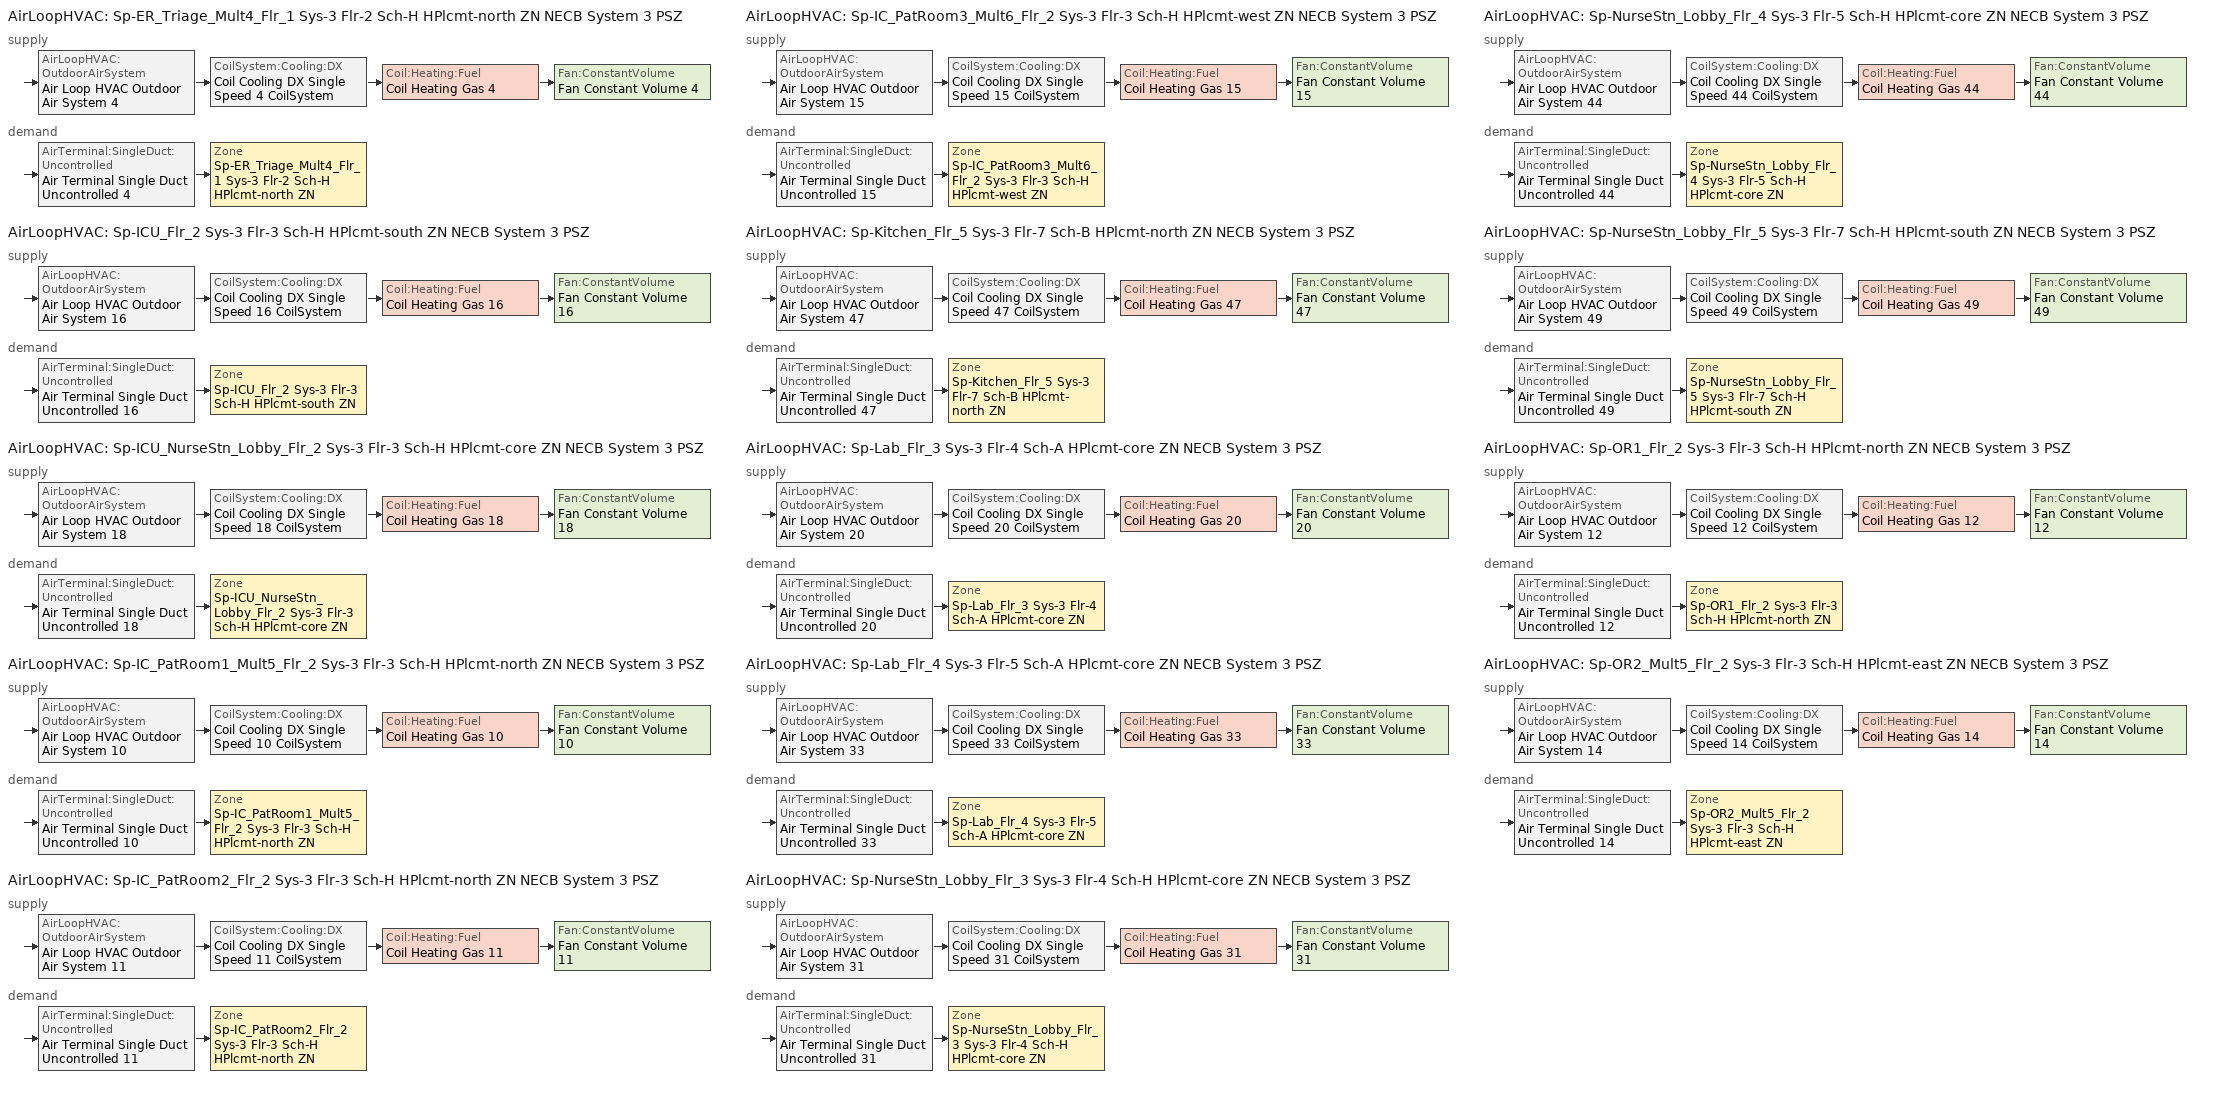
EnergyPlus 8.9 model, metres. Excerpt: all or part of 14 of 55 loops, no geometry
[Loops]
AirLoopHVAC 'Sp-ER_Triage_Mult4_Flr_1 Sys-3 Flr-2 Sch-H HPlcmt-north ZN NECB System 3 PSZ'
 supply: AirLoopHVAC:OutdoorAirSystem 'Air Loop HVAC Outdoor Air System 4' > CoilSystem:Cooling:DX 'Coil Cooling DX Single Speed 4 CoilSystem' > Coil:Heating:Fuel 'Coil Heating Gas 4' > Fan:ConstantVolume 'Fan Constant Volume 4'
 demand: AirTerminal:SingleDuct:Uncontrolled 'Air Terminal Single Duct Uncontrolled 4' > Zone 'Sp-ER_Triage_Mult4_Flr_1 Sys-3 Flr-2 Sch-H HPlcmt-north ZN'
AirLoopHVAC 'Sp-ICU_Flr_2 Sys-3 Flr-3 Sch-H HPlcmt-south ZN NECB System 3 PSZ'
 supply: AirLoopHVAC:OutdoorAirSystem 'Air Loop HVAC Outdoor Air System 16' > CoilSystem:Cooling:DX 'Coil Cooling DX Single Speed 16 CoilSystem' > Coil:Heating:Fuel 'Coil Heating Gas 16' > Fan:ConstantVolume 'Fan Constant Volume 16'
 demand: AirTerminal:SingleDuct:Uncontrolled 'Air Terminal Single Duct Uncontrolled 16' > Zone 'Sp-ICU_Flr_2 Sys-3 Flr-3 Sch-H HPlcmt-south ZN'
AirLoopHVAC 'Sp-ICU_NurseStn_Lobby_Flr_2 Sys-3 Flr-3 Sch-H HPlcmt-core ZN NECB System 3 PSZ'
 supply: AirLoopHVAC:OutdoorAirSystem 'Air Loop HVAC Outdoor Air System 18' > CoilSystem:Cooling:DX 'Coil Cooling DX Single Speed 18 CoilSystem' > Coil:Heating:Fuel 'Coil Heating Gas 18' > Fan:ConstantVolume 'Fan Constant Volume 18'
 demand: AirTerminal:SingleDuct:Uncontrolled 'Air Terminal Single Duct Uncontrolled 18' > Zone 'Sp-ICU_NurseStn_Lobby_Flr_2 Sys-3 Flr-3 Sch-H HPlcmt-core ZN'
AirLoopHVAC 'Sp-IC_PatRoom1_Mult5_Flr_2 Sys-3 Flr-3 Sch-H HPlcmt-north ZN NECB System 3 PSZ'
 supply: AirLoopHVAC:OutdoorAirSystem 'Air Loop HVAC Outdoor Air System 10' > CoilSystem:Cooling:DX 'Coil Cooling DX Single Speed 10 CoilSystem' > Coil:Heating:Fuel 'Coil Heating Gas 10' > Fan:ConstantVolume 'Fan Constant Volume 10'
 demand: AirTerminal:SingleDuct:Uncontrolled 'Air Terminal Single Duct Uncontrolled 10' > Zone 'Sp-IC_PatRoom1_Mult5_Flr_2 Sys-3 Flr-3 Sch-H HPlcmt-north ZN'
AirLoopHVAC 'Sp-IC_PatRoom2_Flr_2 Sys-3 Flr-3 Sch-H HPlcmt-north ZN NECB System 3 PSZ'
 supply: AirLoopHVAC:OutdoorAirSystem 'Air Loop HVAC Outdoor Air System 11' > CoilSystem:Cooling:DX 'Coil Cooling DX Single Speed 11 CoilSystem' > Coil:Heating:Fuel 'Coil Heating Gas 11' > Fan:ConstantVolume 'Fan Constant Volume 11'
 demand: AirTerminal:SingleDuct:Uncontrolled 'Air Terminal Single Duct Uncontrolled 11' > Zone 'Sp-IC_PatRoom2_Flr_2 Sys-3 Flr-3 Sch-H HPlcmt-north ZN'
AirLoopHVAC 'Sp-IC_PatRoom3_Mult6_Flr_2 Sys-3 Flr-3 Sch-H HPlcmt-west ZN NECB System 3 PSZ'
 supply: AirLoopHVAC:OutdoorAirSystem 'Air Loop HVAC Outdoor Air System 15' > CoilSystem:Cooling:DX 'Coil Cooling DX Single Speed 15 CoilSystem' > Coil:Heating:Fuel 'Coil Heating Gas 15' > Fan:ConstantVolume 'Fan Constant Volume 15'
 demand: AirTerminal:SingleDuct:Uncontrolled 'Air Terminal Single Duct Uncontrolled 15' > Zone 'Sp-IC_PatRoom3_Mult6_Flr_2 Sys-3 Flr-3 Sch-H HPlcmt-west ZN'
AirLoopHVAC 'Sp-Kitchen_Flr_5 Sys-3 Flr-7 Sch-B HPlcmt-north ZN NECB System 3 PSZ'
 supply: AirLoopHVAC:OutdoorAirSystem 'Air Loop HVAC Outdoor Air System 47' > CoilSystem:Cooling:DX 'Coil Cooling DX Single Speed 47 CoilSystem' > Coil:Heating:Fuel 'Coil Heating Gas 47' > Fan:ConstantVolume 'Fan Constant Volume 47'
 demand: AirTerminal:SingleDuct:Uncontrolled 'Air Terminal Single Duct Uncontrolled 47' > Zone 'Sp-Kitchen_Flr_5 Sys-3 Flr-7 Sch-B HPlcmt-north ZN'
AirLoopHVAC 'Sp-Lab_Flr_3 Sys-3 Flr-4 Sch-A HPlcmt-core ZN NECB System 3 PSZ'
 supply: AirLoopHVAC:OutdoorAirSystem 'Air Loop HVAC Outdoor Air System 20' > CoilSystem:Cooling:DX 'Coil Cooling DX Single Speed 20 CoilSystem' > Coil:Heating:Fuel 'Coil Heating Gas 20' > Fan:ConstantVolume 'Fan Constant Volume 20'
 demand: AirTerminal:SingleDuct:Uncontrolled 'Air Terminal Single Duct Uncontrolled 20' > Zone 'Sp-Lab_Flr_3 Sys-3 Flr-4 Sch-A HPlcmt-core ZN'
AirLoopHVAC 'Sp-Lab_Flr_4 Sys-3 Flr-5 Sch-A HPlcmt-core ZN NECB System 3 PSZ'
 supply: AirLoopHVAC:OutdoorAirSystem 'Air Loop HVAC Outdoor Air System 33' > CoilSystem:Cooling:DX 'Coil Cooling DX Single Speed 33 CoilSystem' > Coil:Heating:Fuel 'Coil Heating Gas 33' > Fan:ConstantVolume 'Fan Constant Volume 33'
 demand: AirTerminal:SingleDuct:Uncontrolled 'Air Terminal Single Duct Uncontrolled 33' > Zone 'Sp-Lab_Flr_4 Sys-3 Flr-5 Sch-A HPlcmt-core ZN'
AirLoopHVAC 'Sp-NurseStn_Lobby_Flr_3 Sys-3 Flr-4 Sch-H HPlcmt-core ZN NECB System 3 PSZ'
 supply: AirLoopHVAC:OutdoorAirSystem 'Air Loop HVAC Outdoor Air System 31' > CoilSystem:Cooling:DX 'Coil Cooling DX Single Speed 31 CoilSystem' > Coil:Heating:Fuel 'Coil Heating Gas 31' > Fan:ConstantVolume 'Fan Constant Volume 31'
 demand: AirTerminal:SingleDuct:Uncontrolled 'Air Terminal Single Duct Uncontrolled 31' > Zone 'Sp-NurseStn_Lobby_Flr_3 Sys-3 Flr-4 Sch-H HPlcmt-core ZN'
AirLoopHVAC 'Sp-NurseStn_Lobby_Flr_4 Sys-3 Flr-5 Sch-H HPlcmt-core ZN NECB System 3 PSZ'
 supply: AirLoopHVAC:OutdoorAirSystem 'Air Loop HVAC Outdoor Air System 44' > CoilSystem:Cooling:DX 'Coil Cooling DX Single Speed 44 CoilSystem' > Coil:Heating:Fuel 'Coil Heating Gas 44' > Fan:ConstantVolume 'Fan Constant Volume 44'
 demand: AirTerminal:SingleDuct:Uncontrolled 'Air Terminal Single Duct Uncontrolled 44' > Zone 'Sp-NurseStn_Lobby_Flr_4 Sys-3 Flr-5 Sch-H HPlcmt-core ZN'
AirLoopHVAC 'Sp-NurseStn_Lobby_Flr_5 Sys-3 Flr-7 Sch-H HPlcmt-south ZN NECB System 3 PSZ'
 supply: AirLoopHVAC:OutdoorAirSystem 'Air Loop HVAC Outdoor Air System 49' > CoilSystem:Cooling:DX 'Coil Cooling DX Single Speed 49 CoilSystem' > Coil:Heating:Fuel 'Coil Heating Gas 49' > Fan:ConstantVolume 'Fan Constant Volume 49'
 demand: AirTerminal:SingleDuct:Uncontrolled 'Air Terminal Single Duct Uncontrolled 49' > Zone 'Sp-NurseStn_Lobby_Flr_5 Sys-3 Flr-7 Sch-H HPlcmt-south ZN'
AirLoopHVAC 'Sp-OR1_Flr_2 Sys-3 Flr-3 Sch-H HPlcmt-north ZN NECB System 3 PSZ'
 supply: AirLoopHVAC:OutdoorAirSystem 'Air Loop HVAC Outdoor Air System 12' > CoilSystem:Cooling:DX 'Coil Cooling DX Single Speed 12 CoilSystem' > Coil:Heating:Fuel 'Coil Heating Gas 12' > Fan:ConstantVolume 'Fan Constant Volume 12'
 demand: AirTerminal:SingleDuct:Uncontrolled 'Air Terminal Single Duct Uncontrolled 12' > Zone 'Sp-OR1_Flr_2 Sys-3 Flr-3 Sch-H HPlcmt-north ZN'
AirLoopHVAC 'Sp-OR2_Mult5_Flr_2 Sys-3 Flr-3 Sch-H HPlcmt-east ZN NECB System 3 PSZ'
 supply: AirLoopHVAC:OutdoorAirSystem 'Air Loop HVAC Outdoor Air System 14' > CoilSystem:Cooling:DX 'Coil Cooling DX Single Speed 14 CoilSystem' > Coil:Heating:Fuel 'Coil Heating Gas 14' > Fan:ConstantVolume 'Fan Constant Volume 14'
 demand: AirTerminal:SingleDuct:Uncontrolled 'Air Terminal Single Duct Uncontrolled 14' > Zone 'Sp-OR2_Mult5_Flr_2 Sys-3 Flr-3 Sch-H HPlcmt-east ZN'
[ZoneControl:Thermostat] Control Object Type 1=ThermostatSetpoint:DualSetpoint
Name | Zone or ZoneList | Control Type Schedule | Control Name 1
Sp-ER_Triage_Mult4_Flr_1 Sys-3 Flr-2 Sch-H HPlcmt-north ZN Thermostat | Sp-ER_Triage_Mult4_Flr_1 Sys-3 Flr-2 Sch-H HPlcmt-north ZN | Sp-ER_Triage_Mult4_Flr_1 Sys-3 Flr-2 Sch-H HPlcmt-north ZN Thermostat Schedule | Space Function Health care facility operating room Thermostat 11
Sp-ICU_Flr_2 Sys-3 Flr-3 Sch-H HPlcmt-south ZN Thermostat | Sp-ICU_Flr_2 Sys-3 Flr-3 Sch-H HPlcmt-south ZN | Sp-ICU_Flr_2 Sys-3 Flr-3 Sch-H HPlcmt-south ZN Thermostat Schedule | Space Function Health care facility recovery room Thermostat 2
Sp-ICU_NurseStn_Lobby_Flr_2 Sys-3 Flr-3 Sch-H HPlcmt-core ZN Thermostat | Sp-ICU_NurseStn_Lobby_Flr_2 Sys-3 Flr-3 Sch-H HPlcmt-core ZN | Sp-ICU_NurseStn_Lobby_Flr_2 Sys-3 Flr-3 Sch-H HPlcmt-core ZN Thermostat Schedule | Space Function Health care facility nurses station Thermostat 9
Sp-IC_PatRoom1_Mult5_Flr_2 Sys-3 Flr-3 Sch-H HPlcmt-north ZN Thermostat | Sp-IC_PatRoom1_Mult5_Flr_2 Sys-3 Flr-3 Sch-H HPlcmt-north ZN | Sp-IC_PatRoom1_Mult5_Flr_2 Sys-3 Flr-3 Sch-H HPlcmt-north ZN Thermostat Schedule | Space Function Health care facility patient room Thermostat 20
Sp-IC_PatRoom2_Flr_2 Sys-3 Flr-3 Sch-H HPlcmt-north ZN Thermostat | Sp-IC_PatRoom2_Flr_2 Sys-3 Flr-3 Sch-H HPlcmt-north ZN | Sp-IC_PatRoom2_Flr_2 Sys-3 Flr-3 Sch-H HPlcmt-north ZN Thermostat Schedule | Space Function Health care facility patient room Thermostat 21
Sp-IC_PatRoom3_Mult6_Flr_2 Sys-3 Flr-3 Sch-H HPlcmt-west ZN Thermostat | Sp-IC_PatRoom3_Mult6_Flr_2 Sys-3 Flr-3 Sch-H HPlcmt-west ZN | Sp-IC_PatRoom3_Mult6_Flr_2 Sys-3 Flr-3 Sch-H HPlcmt-west ZN Thermostat Schedule | Space Function Health care facility patient room Thermostat 22
Sp-Kitchen_Flr_5 Sys-3 Flr-7 Sch-B HPlcmt-north ZN Thermostat | Sp-Kitchen_Flr_5 Sys-3 Flr-7 Sch-B HPlcmt-north ZN | Sp-Kitchen_Flr_5 Sys-3 Flr-7 Sch-B HPlcmt-north ZN Thermostat Schedule | Space Function Food preparation area Thermostat 2
Sp-Lab_Flr_3 Sys-3 Flr-4 Sch-A HPlcmt-core ZN Thermostat | Sp-Lab_Flr_3 Sys-3 Flr-4 Sch-A HPlcmt-core ZN | Sp-Lab_Flr_3 Sys-3 Flr-4 Sch-A HPlcmt-core ZN Thermostat Schedule | Space Function Laboratory - other Thermostat 5
Sp-Lab_Flr_4 Sys-3 Flr-5 Sch-A HPlcmt-core ZN Thermostat | Sp-Lab_Flr_4 Sys-3 Flr-5 Sch-A HPlcmt-core ZN | Sp-Lab_Flr_4 Sys-3 Flr-5 Sch-A HPlcmt-core ZN Thermostat Schedule | Space Function Laboratory - other Thermostat 6
Sp-NurseStn_Lobby_Flr_3 Sys-3 Flr-4 Sch-H HPlcmt-core ZN Thermostat | Sp-NurseStn_Lobby_Flr_3 Sys-3 Flr-4 Sch-H HPlcmt-core ZN | Sp-NurseStn_Lobby_Flr_3 Sys-3 Flr-4 Sch-H HPlcmt-core ZN Thermostat Schedule | Space Function Health care facility nurses station Thermostat 10
Sp-NurseStn_Lobby_Flr_4 Sys-3 Flr-5 Sch-H HPlcmt-core ZN Thermostat | Sp-NurseStn_Lobby_Flr_4 Sys-3 Flr-5 Sch-H HPlcmt-core ZN | Sp-NurseStn_Lobby_Flr_4 Sys-3 Flr-5 Sch-H HPlcmt-core ZN Thermostat Schedule | Space Function Health care facility nurses station Thermostat 11
Sp-NurseStn_Lobby_Flr_5 Sys-3 Flr-7 Sch-H HPlcmt-south ZN Thermostat | Sp-NurseStn_Lobby_Flr_5 Sys-3 Flr-7 Sch-H HPlcmt-south ZN | Sp-NurseStn_Lobby_Flr_5 Sys-3 Flr-7 Sch-H HPlcmt-south ZN Thermostat Schedule | Space Function Health care facility nurses station Thermostat 12
Sp-OR1_Flr_2 Sys-3 Flr-3 Sch-H HPlcmt-north ZN Thermostat | Sp-OR1_Flr_2 Sys-3 Flr-3 Sch-H HPlcmt-north ZN | Sp-OR1_Flr_2 Sys-3 Flr-3 Sch-H HPlcmt-north ZN Thermostat Schedule | Space Function Health care facility operating room Thermostat 15
Sp-OR2_Mult5_Flr_2 Sys-3 Flr-3 Sch-H HPlcmt-east ZN Thermostat | Sp-OR2_Mult5_Flr_2 Sys-3 Flr-3 Sch-H HPlcmt-east ZN | Sp-OR2_Mult5_Flr_2 Sys-3 Flr-3 Sch-H HPlcmt-east ZN Thermostat Schedule | Space Function Health care facility operating room Thermostat 17
[ThermostatSetpoint:DualSetpoint]
Name | Heating Setpoint Temperature Schedule | Cooling Setpoint Temperature Schedule
Space Function Health care facility operating room Thermostat 11; Space Function Health care facility recovery room Thermostat 2; Space Function Health care facility nurses station Thermostat 9; Space Function Health care facility patient room Thermostat 20; Space Function Health care facility patient room Thermostat 21; Space Function Health care facility patient room Thermostat 22; Space Function Health care facility nurses station Thermostat 10; Space Function Health care facility nurses station Thermostat 11; Space Function Health care facility nurses station Thermostat 12; Space Function Health care facility operating room Thermostat 15; Space Function Health care facility operating room Thermostat 17 | NECB-H-Thermostat Setpoint-Heating | NECB-H-Thermostat Setpoint-Cooling
Space Function Food preparation area Thermostat 2 | NECB-B-Thermostat Setpoint-Heating | NECB-B-Thermostat Setpoint-Cooling
Space Function Laboratory - other Thermostat 5; Space Function Laboratory - other Thermostat 6 | NECB-A-Thermostat Setpoint-Heating | NECB-A-Thermostat Setpoint-Cooling
[AirTerminal:SingleDuct:Uncontrolled] Availability Schedule=Always On Discrete; Maximum Air Flow Rate {m3/s}=AutoSize
Air Terminal Single Duct Uncontrolled 4; Air Terminal Single Duct Uncontrolled 16; Air Terminal Single Duct Uncontrolled 18; Air Terminal Single Duct Uncontrolled 10; Air Terminal Single Duct Uncontrolled 11; Air Terminal Single Duct Uncontrolled 15; Air Terminal Single Duct Uncontrolled 47; Air Terminal Single Duct Uncontrolled 20; Air Terminal Single Duct Uncontrolled 33; Air Terminal Single Duct Uncontrolled 31; Air Terminal Single Duct Uncontrolled 44; Air Terminal Single Duct Uncontrolled 49; Air Terminal Single Duct Uncontrolled 12; Air Terminal Single Duct Uncontrolled 14
[Zone equipment]
Sp-ER_Triage_Mult4_Flr_1 Sys-3 Flr-2 Sch-H HPlcmt-north ZN: Air Terminal Single Duct Uncontrolled 4, Zone HVAC Baseboard Convective Water 4
Sp-ICU_Flr_2 Sys-3 Flr-3 Sch-H HPlcmt-south ZN: Air Terminal Single Duct Uncontrolled 16, Zone HVAC Baseboard Convective Water 16
Sp-ICU_NurseStn_Lobby_Flr_2 Sys-3 Flr-3 Sch-H HPlcmt-core ZN: Air Terminal Single Duct Uncontrolled 18, Zone HVAC Baseboard Convective Water 18
Sp-IC_PatRoom1_Mult5_Flr_2 Sys-3 Flr-3 Sch-H HPlcmt-north ZN: Air Terminal Single Duct Uncontrolled 10, Zone HVAC Baseboard Convective Water 10
Sp-IC_PatRoom2_Flr_2 Sys-3 Flr-3 Sch-H HPlcmt-north ZN: Air Terminal Single Duct Uncontrolled 11, Zone HVAC Baseboard Convective Water 11
Sp-IC_PatRoom3_Mult6_Flr_2 Sys-3 Flr-3 Sch-H HPlcmt-west ZN: Air Terminal Single Duct Uncontrolled 15, Zone HVAC Baseboard Convective Water 15
Sp-Kitchen_Flr_5 Sys-3 Flr-7 Sch-B HPlcmt-north ZN: Air Terminal Single Duct Uncontrolled 47, Zone HVAC Baseboard Convective Water 47
Sp-Lab_Flr_3 Sys-3 Flr-4 Sch-A HPlcmt-core ZN: Air Terminal Single Duct Uncontrolled 20, Zone HVAC Baseboard Convective Water 20
Sp-Lab_Flr_4 Sys-3 Flr-5 Sch-A HPlcmt-core ZN: Air Terminal Single Duct Uncontrolled 33, Zone HVAC Baseboard Convective Water 33
Sp-NurseStn_Lobby_Flr_3 Sys-3 Flr-4 Sch-H HPlcmt-core ZN: Air Terminal Single Duct Uncontrolled 31, Zone HVAC Baseboard Convective Water 31
Sp-NurseStn_Lobby_Flr_4 Sys-3 Flr-5 Sch-H HPlcmt-core ZN: Air Terminal Single Duct Uncontrolled 44, Zone HVAC Baseboard Convective Water 44
Sp-NurseStn_Lobby_Flr_5 Sys-3 Flr-7 Sch-H HPlcmt-south ZN: Air Terminal Single Duct Uncontrolled 49, Zone HVAC Baseboard Convective Water 49
Sp-OR1_Flr_2 Sys-3 Flr-3 Sch-H HPlcmt-north ZN: Air Terminal Single Duct Uncontrolled 12, Zone HVAC Baseboard Convective Water 12
Sp-OR2_Mult5_Flr_2 Sys-3 Flr-3 Sch-H HPlcmt-east ZN: Air Terminal Single Duct Uncontrolled 14, Zone HVAC Baseboard Convective Water 14
[Sizing:Zone] Zone Cooling Design Supply Air Temperature Input Method=SupplyAirTemperature; Zone Cooling Design Supply Air Temperature {C}=13; Zone Cooling Design Supply Air Temperature Difference {deltaC}=11.11; Zone Heating Design Supply Air Temperature Input Method=SupplyAirTemperature; Zone Heating Design Supply Air Temperature {C}=43; Zone Heating Design Supply Air Temperature Difference {deltaC}=11.11; Zone Cooling Design Supply Air Humidity Ratio {kgWater/kgDryAir}=0.0085; Zone Heating Design Supply Air Humidity Ratio {kgWater/kgDryAir}=0.008; Zone Heating Sizing Factor=1.3; Zone Cooling Sizing Factor=1.1; Cooling Design Air Flow Method=DesignDay; Cooling Design Air Flow Rate {m3/s}=0; Cooling Minimum Air Flow per Zone Floor Area {m3/s-m2}=0.000762; Cooling Minimum Air Flow {m3/s}=0; Cooling Minimum Air Flow Fraction=0; Heating Design Air Flow Method=DesignDay; Heating Design Air Flow Rate {m3/s}=0; Heating Maximum Air Flow per Zone Floor Area {m3/s-m2}=0.002032; Heating Maximum Air Flow {m3/s}=0.141576; Heating Maximum Air Flow Fraction=0.3; Account for Dedicated Outdoor Air System=No
Name | Design Specification Outdoor Air Object | Design Specification Zone Air Distribution Object
Sp-ER_Triage_Mult4_Flr_1 Sys-3 Flr-2 Sch-H HPlcmt-north ZN | Space Function Health care facility operating room Ventilation | Sp-ER_Triage_Mult4_Flr_1 Sys-3 Flr-2 Sch-H HPlcmt-north ZN Design Spec Zone Air Dist
Sp-ICU_Flr_2 Sys-3 Flr-3 Sch-H HPlcmt-south ZN | Space Function Health care facility recovery room Ventilation | Sp-ICU_Flr_2 Sys-3 Flr-3 Sch-H HPlcmt-south ZN Design Spec Zone Air Dist
Sp-ICU_NurseStn_Lobby_Flr_2 Sys-3 Flr-3 Sch-H HPlcmt-core ZN | Space Function Health care facility nurses station Ventilation | Sp-ICU_NurseStn_Lobby_Flr_2 Sys-3 Flr-3 Sch-H HPlcmt-core ZN Design Spec Zone Air Dist
Sp-IC_PatRoom1_Mult5_Flr_2 Sys-3 Flr-3 Sch-H HPlcmt-north ZN | Space Function Health care facility patient room Ventilation | Sp-IC_PatRoom1_Mult5_Flr_2 Sys-3 Flr-3 Sch-H HPlcmt-north ZN Design Spec Zone Air Dist
Sp-IC_PatRoom2_Flr_2 Sys-3 Flr-3 Sch-H HPlcmt-north ZN | Space Function Health care facility patient room Ventilation | Sp-IC_PatRoom2_Flr_2 Sys-3 Flr-3 Sch-H HPlcmt-north ZN Design Spec Zone Air Dist
Sp-IC_PatRoom3_Mult6_Flr_2 Sys-3 Flr-3 Sch-H HPlcmt-west ZN | Space Function Health care facility patient room Ventilation | Sp-IC_PatRoom3_Mult6_Flr_2 Sys-3 Flr-3 Sch-H HPlcmt-west ZN Design Spec Zone Air Dist
Sp-Kitchen_Flr_5 Sys-3 Flr-7 Sch-B HPlcmt-north ZN | Space Function Food preparation area Ventilation | Sp-Kitchen_Flr_5 Sys-3 Flr-7 Sch-B HPlcmt-north ZN Design Spec Zone Air Dist
Sp-Lab_Flr_3 Sys-3 Flr-4 Sch-A HPlcmt-core ZN | Space Function Laboratory - other Ventilation | Sp-Lab_Flr_3 Sys-3 Flr-4 Sch-A HPlcmt-core ZN Design Spec Zone Air Dist
Sp-Lab_Flr_4 Sys-3 Flr-5 Sch-A HPlcmt-core ZN | Space Function Laboratory - other Ventilation | Sp-Lab_Flr_4 Sys-3 Flr-5 Sch-A HPlcmt-core ZN Design Spec Zone Air Dist
Sp-NurseStn_Lobby_Flr_3 Sys-3 Flr-4 Sch-H HPlcmt-core ZN | Space Function Health care facility nurses station Ventilation | Sp-NurseStn_Lobby_Flr_3 Sys-3 Flr-4 Sch-H HPlcmt-core ZN Design Spec Zone Air Dist
Sp-NurseStn_Lobby_Flr_4 Sys-3 Flr-5 Sch-H HPlcmt-core ZN | Space Function Health care facility nurses station Ventilation | Sp-NurseStn_Lobby_Flr_4 Sys-3 Flr-5 Sch-H HPlcmt-core ZN Design Spec Zone Air Dist
Sp-NurseStn_Lobby_Flr_5 Sys-3 Flr-7 Sch-H HPlcmt-south ZN | Space Function Health care facility nurses station Ventilation | Sp-NurseStn_Lobby_Flr_5 Sys-3 Flr-7 Sch-H HPlcmt-south ZN Design Spec Zone Air Dist
Sp-OR1_Flr_2 Sys-3 Flr-3 Sch-H HPlcmt-north ZN | Space Function Health care facility operating room Ventilation | Sp-OR1_Flr_2 Sys-3 Flr-3 Sch-H HPlcmt-north ZN Design Spec Zone Air Dist
Sp-OR2_Mult5_Flr_2 Sys-3 Flr-3 Sch-H HPlcmt-east ZN | Space Function Health care facility operating room Ventilation | Sp-OR2_Mult5_Flr_2 Sys-3 Flr-3 Sch-H HPlcmt-east ZN Design Spec Zone Air Dist
[DesignSpecification:ZoneAirDistribution] Zone Air Distribution Effectiveness in Cooling Mode=1; Zone Air Distribution Effectiveness in Heating Mode=1
Sp-ER_Triage_Mult4_Flr_1 Sys-3 Flr-2 Sch-H HPlcmt-north ZN Design Spec Zone Air Dist; Sp-ICU_Flr_2 Sys-3 Flr-3 Sch-H HPlcmt-south ZN Design Spec Zone Air Dist; Sp-ICU_NurseStn_Lobby_Flr_2 Sys-3 Flr-3 Sch-H HPlcmt-core ZN Design Spec Zone Air Dist; Sp-IC_PatRoom1_Mult5_Flr_2 Sys-3 Flr-3 Sch-H HPlcmt-north ZN Design Spec Zone Air Dist; Sp-IC_PatRoom2_Flr_2 Sys-3 Flr-3 Sch-H HPlcmt-north ZN Design Spec Zone Air Dist; Sp-IC_PatRoom3_Mult6_Flr_2 Sys-3 Flr-3 Sch-H HPlcmt-west ZN Design Spec Zone Air Dist; Sp-Kitchen_Flr_5 Sys-3 Flr-7 Sch-B HPlcmt-north ZN Design Spec Zone Air Dist; Sp-Lab_Flr_3 Sys-3 Flr-4 Sch-A HPlcmt-core ZN Design Spec Zone Air Dist; Sp-Lab_Flr_4 Sys-3 Flr-5 Sch-A HPlcmt-core ZN Design Spec Zone Air Dist; Sp-NurseStn_Lobby_Flr_3 Sys-3 Flr-4 Sch-H HPlcmt-core ZN Design Spec Zone Air Dist; Sp-NurseStn_Lobby_Flr_4 Sys-3 Flr-5 Sch-H HPlcmt-core ZN Design Spec Zone Air Dist; Sp-NurseStn_Lobby_Flr_5 Sys-3 Flr-7 Sch-H HPlcmt-south ZN Design Spec Zone Air Dist; Sp-OR1_Flr_2 Sys-3 Flr-3 Sch-H HPlcmt-north ZN Design Spec Zone Air Dist; Sp-OR2_Mult5_Flr_2 Sys-3 Flr-3 Sch-H HPlcmt-east ZN Design Spec Zone Air Dist
[Controller:MechanicalVentilation] Availability Schedule=Always On Discrete; Demand Controlled Ventilation=No; System Outdoor Air Method=ZoneSum
Name | Zone Name 1 | Design Specification Outdoor Air Object Name 1 | Design Specification Zone Air Distribution Object Name 1
Controller Mechanical Ventilation 4 | Sp-ER_Triage_Mult4_Flr_1 Sys-3 Flr-2 Sch-H HPlcmt-north ZN | Space Function Health care facility operating room Ventilation | Sp-ER_Triage_Mult4_Flr_1 Sys-3 Flr-2 Sch-H HPlcmt-north ZN Design Spec Zone Air Dist
Controller Mechanical Ventilation 16 | Sp-ICU_Flr_2 Sys-3 Flr-3 Sch-H HPlcmt-south ZN | Space Function Health care facility recovery room Ventilation | Sp-ICU_Flr_2 Sys-3 Flr-3 Sch-H HPlcmt-south ZN Design Spec Zone Air Dist
Controller Mechanical Ventilation 18 | Sp-ICU_NurseStn_Lobby_Flr_2 Sys-3 Flr-3 Sch-H HPlcmt-core ZN | Space Function Health care facility nurses station Ventilation | Sp-ICU_NurseStn_Lobby_Flr_2 Sys-3 Flr-3 Sch-H HPlcmt-core ZN Design Spec Zone Air Dist
Controller Mechanical Ventilation 10 | Sp-IC_PatRoom1_Mult5_Flr_2 Sys-3 Flr-3 Sch-H HPlcmt-north ZN | Space Function Health care facility patient room Ventilation | Sp-IC_PatRoom1_Mult5_Flr_2 Sys-3 Flr-3 Sch-H HPlcmt-north ZN Design Spec Zone Air Dist
Controller Mechanical Ventilation 11 | Sp-IC_PatRoom2_Flr_2 Sys-3 Flr-3 Sch-H HPlcmt-north ZN | Space Function Health care facility patient room Ventilation | Sp-IC_PatRoom2_Flr_2 Sys-3 Flr-3 Sch-H HPlcmt-north ZN Design Spec Zone Air Dist
Controller Mechanical Ventilation 15 | Sp-IC_PatRoom3_Mult6_Flr_2 Sys-3 Flr-3 Sch-H HPlcmt-west ZN | Space Function Health care facility patient room Ventilation | Sp-IC_PatRoom3_Mult6_Flr_2 Sys-3 Flr-3 Sch-H HPlcmt-west ZN Design Spec Zone Air Dist
Controller Mechanical Ventilation 47 | Sp-Kitchen_Flr_5 Sys-3 Flr-7 Sch-B HPlcmt-north ZN | Space Function Food preparation area Ventilation | Sp-Kitchen_Flr_5 Sys-3 Flr-7 Sch-B HPlcmt-north ZN Design Spec Zone Air Dist
Controller Mechanical Ventilation 20 | Sp-Lab_Flr_3 Sys-3 Flr-4 Sch-A HPlcmt-core ZN | Space Function Laboratory - other Ventilation | Sp-Lab_Flr_3 Sys-3 Flr-4 Sch-A HPlcmt-core ZN Design Spec Zone Air Dist
Controller Mechanical Ventilation 33 | Sp-Lab_Flr_4 Sys-3 Flr-5 Sch-A HPlcmt-core ZN | Space Function Laboratory - other Ventilation | Sp-Lab_Flr_4 Sys-3 Flr-5 Sch-A HPlcmt-core ZN Design Spec Zone Air Dist
Controller Mechanical Ventilation 31 | Sp-NurseStn_Lobby_Flr_3 Sys-3 Flr-4 Sch-H HPlcmt-core ZN | Space Function Health care facility nurses station Ventilation | Sp-NurseStn_Lobby_Flr_3 Sys-3 Flr-4 Sch-H HPlcmt-core ZN Design Spec Zone Air Dist
Controller Mechanical Ventilation 44 | Sp-NurseStn_Lobby_Flr_4 Sys-3 Flr-5 Sch-H HPlcmt-core ZN | Space Function Health care facility nurses station Ventilation | Sp-NurseStn_Lobby_Flr_4 Sys-3 Flr-5 Sch-H HPlcmt-core ZN Design Spec Zone Air Dist
Controller Mechanical Ventilation 49 | Sp-NurseStn_Lobby_Flr_5 Sys-3 Flr-7 Sch-H HPlcmt-south ZN | Space Function Health care facility nurses station Ventilation | Sp-NurseStn_Lobby_Flr_5 Sys-3 Flr-7 Sch-H HPlcmt-south ZN Design Spec Zone Air Dist
Controller Mechanical Ventilation 12 | Sp-OR1_Flr_2 Sys-3 Flr-3 Sch-H HPlcmt-north ZN | Space Function Health care facility operating room Ventilation | Sp-OR1_Flr_2 Sys-3 Flr-3 Sch-H HPlcmt-north ZN Design Spec Zone Air Dist
Controller Mechanical Ventilation 14 | Sp-OR2_Mult5_Flr_2 Sys-3 Flr-3 Sch-H HPlcmt-east ZN | Space Function Health care facility operating room Ventilation | Sp-OR2_Mult5_Flr_2 Sys-3 Flr-3 Sch-H HPlcmt-east ZN Design Spec Zone Air Dist
[DesignSpecification:OutdoorAir] Outdoor Air Method=Sum; Outdoor Air Flow per Person {m3/s-person}=0; Outdoor Air Flow per Zone {m3/s}=0; Outdoor Air Flow Air Changes per Hour {1/hr}=0
Name | Outdoor Air Flow per Zone Floor Area {m3/s-m2}
Space Function Laboratory - other Ventilation | 0.0021844
Space Function Health care facility operating room Ventilation; Space Function Health care facility recovery room Ventilation | 0.004572
Space Function Health care facility nurses station Ventilation; Space Function Health care facility patient room Ventilation | 0.001524
Space Function Food preparation area Ventilation | 0.0013716
[AirLoopHVAC] Design Supply Air Flow Rate {m3/s}=AutoSize
Sp-ER_Triage_Mult4_Flr_1 Sys-3 Flr-2 Sch-H HPlcmt-north ZN NECB System 3 PSZ; Sp-ICU_Flr_2 Sys-3 Flr-3 Sch-H HPlcmt-south ZN NECB System 3 PSZ; Sp-ICU_NurseStn_Lobby_Flr_2 Sys-3 Flr-3 Sch-H HPlcmt-core ZN NECB System 3 PSZ; Sp-IC_PatRoom1_Mult5_Flr_2 Sys-3 Flr-3 Sch-H HPlcmt-north ZN NECB System 3 PSZ; Sp-IC_PatRoom2_Flr_2 Sys-3 Flr-3 Sch-H HPlcmt-north ZN NECB System 3 PSZ; Sp-IC_PatRoom3_Mult6_Flr_2 Sys-3 Flr-3 Sch-H HPlcmt-west ZN NECB System 3 PSZ; Sp-Kitchen_Flr_5 Sys-3 Flr-7 Sch-B HPlcmt-north ZN NECB System 3 PSZ; Sp-Lab_Flr_3 Sys-3 Flr-4 Sch-A HPlcmt-core ZN NECB System 3 PSZ; Sp-Lab_Flr_4 Sys-3 Flr-5 Sch-A HPlcmt-core ZN NECB System 3 PSZ; Sp-NurseStn_Lobby_Flr_3 Sys-3 Flr-4 Sch-H HPlcmt-core ZN NECB System 3 PSZ; Sp-NurseStn_Lobby_Flr_4 Sys-3 Flr-5 Sch-H HPlcmt-core ZN NECB System 3 PSZ; Sp-NurseStn_Lobby_Flr_5 Sys-3 Flr-7 Sch-H HPlcmt-south ZN NECB System 3 PSZ; Sp-OR1_Flr_2 Sys-3 Flr-3 Sch-H HPlcmt-north ZN NECB System 3 PSZ; Sp-OR2_Mult5_Flr_2 Sys-3 Flr-3 Sch-H HPlcmt-east ZN NECB System 3 PSZ
[Sizing:System] Type of Load to Size On=Sensible; Design Outdoor Air Flow Rate {m3/s}=Autosize; Central Heating Maximum System Air Flow Ratio=1; Preheat Design Temperature {C}=7; Preheat Design Humidity Ratio {kgWater/kgDryAir}=0.008; Precool Design Temperature {C}=13; Precool Design Humidity Ratio {kgWater/kgDryAir}=0.008; Central Cooling Design Supply Air Temperature {C}=13; Central Heating Design Supply Air Temperature {C}=43; Type of Zone Sum to Use=NonCoincident; 100% Outdoor Air in Cooling=No; 100% Outdoor Air in Heating=No; Central Cooling Design Supply Air Humidity Ratio {kgWater/kgDryAir}=0.0085; Central Heating Design Supply Air Humidity Ratio {kgWater/kgDryAir}=0.008; Cooling Supply Air Flow Rate Method=DesignDay; Cooling Supply Air Flow Rate {m3/s}=0; Cooling Supply Air Flow Rate Per Floor Area {m3/s-m2}=0.00996765; Cooling Fraction of Autosized Cooling Supply Air Flow Rate=1; Cooling Supply Air Flow Rate Per Unit Cooling Capacity {m3/s-W}=3.94755e-05; Heating Supply Air Flow Rate Method=DesignDay; Heating Supply Air Flow Rate {m3/s}=0; Heating Supply Air Flow Rate Per Floor Area {m3/s-m2}=0.00996765; Heating Fraction of Autosized Heating Supply Air Flow Rate=1; Heating Fraction of Autosized Cooling Supply Air Flow Rate=1; Heating Supply Air Flow Rate Per Unit Heating Capacity {m3/s-W}=3.15882e-05; System Outdoor Air Method=ZoneSum; Zone Maximum Outdoor Air Fraction=1; Cooling Design Capacity Method=CoolingDesignCapacity; Cooling Design Capacity {W}=Autosize; Cooling Design Capacity Per Floor Area {W/m2}=234.7; Fraction of Autosized Cooling Design Capacity=1; Heating Design Capacity Method=HeatingDesignCapacity; Heating Design Capacity {W}=Autosize; Heating Design Capacity Per Floor Area {W/m2}=157; Fraction of Autosized Heating Design Capacity=1; Central Cooling Capacity Control Method=OnOff
Sp-ER_Triage_Mult4_Flr_1 Sys-3 Flr-2 Sch-H HPlcmt-north ZN NECB System 3 PSZ; Sp-ICU_Flr_2 Sys-3 Flr-3 Sch-H HPlcmt-south ZN NECB System 3 PSZ; Sp-ICU_NurseStn_Lobby_Flr_2 Sys-3 Flr-3 Sch-H HPlcmt-core ZN NECB System 3 PSZ; Sp-IC_PatRoom1_Mult5_Flr_2 Sys-3 Flr-3 Sch-H HPlcmt-north ZN NECB System 3 PSZ; Sp-IC_PatRoom2_Flr_2 Sys-3 Flr-3 Sch-H HPlcmt-north ZN NECB System 3 PSZ; Sp-IC_PatRoom3_Mult6_Flr_2 Sys-3 Flr-3 Sch-H HPlcmt-west ZN NECB System 3 PSZ; Sp-Kitchen_Flr_5 Sys-3 Flr-7 Sch-B HPlcmt-north ZN NECB System 3 PSZ; Sp-Lab_Flr_3 Sys-3 Flr-4 Sch-A HPlcmt-core ZN NECB System 3 PSZ; Sp-Lab_Flr_4 Sys-3 Flr-5 Sch-A HPlcmt-core ZN NECB System 3 PSZ; Sp-NurseStn_Lobby_Flr_3 Sys-3 Flr-4 Sch-H HPlcmt-core ZN NECB System 3 PSZ; Sp-NurseStn_Lobby_Flr_4 Sys-3 Flr-5 Sch-H HPlcmt-core ZN NECB System 3 PSZ; Sp-NurseStn_Lobby_Flr_5 Sys-3 Flr-7 Sch-H HPlcmt-south ZN NECB System 3 PSZ; Sp-OR1_Flr_2 Sys-3 Flr-3 Sch-H HPlcmt-north ZN NECB System 3 PSZ; Sp-OR2_Mult5_Flr_2 Sys-3 Flr-3 Sch-H HPlcmt-east ZN NECB System 3 PSZ
[Controller:OutdoorAir] Minimum Outdoor Air Flow Rate {m3/s}=Autosize; Maximum Outdoor Air Flow Rate {m3/s}=Autosize; Economizer Control Type=NoEconomizer; Economizer Control Action Type=ModulateFlow; Economizer Maximum Limit Dry-Bulb Temperature {C}=28; Economizer Maximum Limit Enthalpy {J/kg}=64000; Economizer Minimum Limit Dry-Bulb Temperature {C}=-100; Lockout Type=NoLockout; Minimum Limit Type=FixedMinimum; High Humidity Control=No; Control High Indoor Humidity Based on Outdoor Humidity Ratio=Yes; Heat Recovery Bypass Control Type=BypassWhenWithinEconomizerLimits
Name | Mechanical Ventilation Controller
Controller Outdoor Air 4 | Controller Mechanical Ventilation 4
Controller Outdoor Air 16 | Controller Mechanical Ventilation 16
Controller Outdoor Air 18 | Controller Mechanical Ventilation 18
Controller Outdoor Air 10 | Controller Mechanical Ventilation 10
Controller Outdoor Air 11 | Controller Mechanical Ventilation 11
Controller Outdoor Air 15 | Controller Mechanical Ventilation 15
Controller Outdoor Air 47 | Controller Mechanical Ventilation 47
Controller Outdoor Air 20 | Controller Mechanical Ventilation 20
Controller Outdoor Air 33 | Controller Mechanical Ventilation 33
Controller Outdoor Air 31 | Controller Mechanical Ventilation 31
Controller Outdoor Air 44 | Controller Mechanical Ventilation 44
Controller Outdoor Air 49 | Controller Mechanical Ventilation 49
Controller Outdoor Air 12 | Controller Mechanical Ventilation 12
Controller Outdoor Air 14 | Controller Mechanical Ventilation 14
[SetpointManager:MixedAir] Control Variable=Temperature
Node 116 OS Default SPM; Node 115 OS Default SPM; Node 114 OS Default SPM; Node 272 OS Default SPM; Node 271 OS Default SPM; Node 270 OS Default SPM; Node 298 OS Default SPM; Node 297 OS Default SPM; Node 296 OS Default SPM; Node 194 OS Default SPM; Node 193 OS Default SPM; Node 192 OS Default SPM; Node 207 OS Default SPM; Node 206 OS Default SPM; Node 205 OS Default SPM; Node 259 OS Default SPM; Node 258 OS Default SPM; Node 257 OS Default SPM; Node 675 OS Default SPM; Node 674 OS Default SPM; Node 673 OS Default SPM; Node 324 OS Default SPM; Node 323 OS Default SPM; Node 322 OS Default SPM; Node 493 OS Default SPM; Node 492 OS Default SPM; Node 491 OS Default SPM; Node 467 OS Default SPM; Node 466 OS Default SPM; Node 465 OS Default SPM; Node 636 OS Default SPM; Node 635 OS Default SPM; Node 634 OS Default SPM; Node 701 OS Default SPM; Node 700 OS Default SPM; Node 699 OS Default SPM; Node 220 OS Default SPM; Node 219 OS Default SPM; Node 218 OS Default SPM; Node 246 OS Default SPM; Node 245 OS Default SPM; Node 244 OS Default SPM
[CoilSystem:Cooling:DX] Availability Schedule=Always On Discrete
Name | Cooling Coil
Coil Cooling DX Single Speed 4 CoilSystem | Coil Cooling DX Single Speed 4
Coil Cooling DX Single Speed 16 CoilSystem | Coil Cooling DX Single Speed 16
Coil Cooling DX Single Speed 18 CoilSystem | Coil Cooling DX Single Speed 18
Coil Cooling DX Single Speed 10 CoilSystem | Coil Cooling DX Single Speed 10
Coil Cooling DX Single Speed 11 CoilSystem | Coil Cooling DX Single Speed 11
Coil Cooling DX Single Speed 15 CoilSystem | Coil Cooling DX Single Speed 15
Coil Cooling DX Single Speed 47 CoilSystem | Coil Cooling DX Single Speed 47
Coil Cooling DX Single Speed 20 CoilSystem | Coil Cooling DX Single Speed 20
Coil Cooling DX Single Speed 33 CoilSystem | Coil Cooling DX Single Speed 33
Coil Cooling DX Single Speed 31 CoilSystem | Coil Cooling DX Single Speed 31
Coil Cooling DX Single Speed 44 CoilSystem | Coil Cooling DX Single Speed 44
Coil Cooling DX Single Speed 49 CoilSystem | Coil Cooling DX Single Speed 49
Coil Cooling DX Single Speed 12 CoilSystem | Coil Cooling DX Single Speed 12
Coil Cooling DX Single Speed 14 CoilSystem | Coil Cooling DX Single Speed 14
[Coil:Cooling:DX:SingleSpeed] Availability Schedule=Always On Discrete; Gross Rated Total Cooling Capacity {W}=Autosize; Gross Rated Sensible Heat Ratio=Autosize; Gross Rated Cooling COP {W/W}=3; Rated Air Flow Rate {m3/s}=Autosize; Rated Evaporator Fan Power Per Volume Flow Rate {W/(m3/s)}=773.3; Condenser Type=AirCooled; Evaporative Condenser Effectiveness=0; Evaporative Condenser Air Flow Rate {m3/s}=Autosize; Evaporative Condenser Pump Rated Power Consumption {W}=Autosize; Crankcase Heater Capacity {W}=0; Maximum Outdoor Dry-Bulb Temperature for Crankcase Heater Operation {C}=0; Basin Heater Capacity {W/K}=0; Basin Heater Setpoint Temperature {C}=10
Name | Total Cooling Capacity Function of Temperature Curve | Total Cooling Capacity Function of Flow Fraction Curve | Energy Input Ratio Function of Temperature Curve | Energy Input Ratio Function of Flow Fraction Curve | Part Load Fraction Correlation Curve
Coil Cooling DX Single Speed 4 | Curve Biquadratic 7 | Curve Quadratic 10 | Curve Biquadratic 8 | Curve Quadratic 11 | Curve Quadratic 12
Coil Cooling DX Single Speed 16 | Curve Biquadratic 31 | Curve Quadratic 46 | Curve Biquadratic 32 | Curve Quadratic 47 | Curve Quadratic 48
Coil Cooling DX Single Speed 18 | Curve Biquadratic 35 | Curve Quadratic 52 | Curve Biquadratic 36 | Curve Quadratic 53 | Curve Quadratic 54
Coil Cooling DX Single Speed 10 | Curve Biquadratic 19 | Curve Quadratic 28 | Curve Biquadratic 20 | Curve Quadratic 29 | Curve Quadratic 30
Coil Cooling DX Single Speed 11 | Curve Biquadratic 21 | Curve Quadratic 31 | Curve Biquadratic 22 | Curve Quadratic 32 | Curve Quadratic 33
Coil Cooling DX Single Speed 15 | Curve Biquadratic 29 | Curve Quadratic 43 | Curve Biquadratic 30 | Curve Quadratic 44 | Curve Quadratic 45
Coil Cooling DX Single Speed 47 | Curve Biquadratic 93 | Curve Quadratic 139 | Curve Biquadratic 94 | Curve Quadratic 140 | Curve Quadratic 141
Coil Cooling DX Single Speed 20 | Curve Biquadratic 39 | Curve Quadratic 58 | Curve Biquadratic 40 | Curve Quadratic 59 | Curve Quadratic 60
Coil Cooling DX Single Speed 33 | Curve Biquadratic 65 | Curve Quadratic 97 | Curve Biquadratic 66 | Curve Quadratic 98 | Curve Quadratic 99
Coil Cooling DX Single Speed 31 | Curve Biquadratic 61 | Curve Quadratic 91 | Curve Biquadratic 62 | Curve Quadratic 92 | Curve Quadratic 93
Coil Cooling DX Single Speed 44 | Curve Biquadratic 87 | Curve Quadratic 130 | Curve Biquadratic 88 | Curve Quadratic 131 | Curve Quadratic 132
Coil Cooling DX Single Speed 49 | Curve Biquadratic 97 | Curve Quadratic 145 | Curve Biquadratic 98 | Curve Quadratic 146 | Curve Quadratic 147
Coil Cooling DX Single Speed 12 | Curve Biquadratic 23 | Curve Quadratic 34 | Curve Biquadratic 24 | Curve Quadratic 35 | Curve Quadratic 36
Coil Cooling DX Single Speed 14 | Curve Biquadratic 27 | Curve Quadratic 40 | Curve Biquadratic 28 | Curve Quadratic 41 | Curve Quadratic 42
[Coil:Heating:Fuel] Availability Schedule=Always On Discrete; Fuel Type=NaturalGas; Burner Efficiency=0.8; Nominal Capacity {W}=AutoSize; Parasitic Electric Load {W}=0; Parasitic Fuel Load {W}=0
Coil Heating Gas 4; Coil Heating Gas 16; Coil Heating Gas 18; Coil Heating Gas 10; Coil Heating Gas 11; Coil Heating Gas 15; Coil Heating Gas 47; Coil Heating Gas 20; Coil Heating Gas 33; Coil Heating Gas 31; Coil Heating Gas 44; Coil Heating Gas 49; Coil Heating Gas 12; Coil Heating Gas 14
[Fan:ConstantVolume] Availability Schedule=Always On Discrete; Fan Total Efficiency=0.7; Pressure Rise {Pa}=250; Maximum Flow Rate {m3/s}=AutoSize; Motor Efficiency=0.9; Motor In Airstream Fraction=1
Fan Constant Volume 4; Fan Constant Volume 16; Fan Constant Volume 18; Fan Constant Volume 10; Fan Constant Volume 11; Fan Constant Volume 15; Fan Constant Volume 47; Fan Constant Volume 20; Fan Constant Volume 33; Fan Constant Volume 31; Fan Constant Volume 44; Fan Constant Volume 49; Fan Constant Volume 12; Fan Constant Volume 14
[SetpointManager:SingleZone:Reheat] Control Variable=Temperature; Minimum Supply Air Temperature {C}=13; Maximum Supply Air Temperature {C}=43
Name | Control Zone
Setpoint Manager Single Zone Reheat 4 | Sp-ER_Triage_Mult4_Flr_1 Sys-3 Flr-2 Sch-H HPlcmt-north ZN
Setpoint Manager Single Zone Reheat 16 | Sp-ICU_Flr_2 Sys-3 Flr-3 Sch-H HPlcmt-south ZN
Setpoint Manager Single Zone Reheat 18 | Sp-ICU_NurseStn_Lobby_Flr_2 Sys-3 Flr-3 Sch-H HPlcmt-core ZN
Setpoint Manager Single Zone Reheat 10 | Sp-IC_PatRoom1_Mult5_Flr_2 Sys-3 Flr-3 Sch-H HPlcmt-north ZN
Setpoint Manager Single Zone Reheat 11 | Sp-IC_PatRoom2_Flr_2 Sys-3 Flr-3 Sch-H HPlcmt-north ZN
Setpoint Manager Single Zone Reheat 15 | Sp-IC_PatRoom3_Mult6_Flr_2 Sys-3 Flr-3 Sch-H HPlcmt-west ZN
Setpoint Manager Single Zone Reheat 47 | Sp-Kitchen_Flr_5 Sys-3 Flr-7 Sch-B HPlcmt-north ZN
Setpoint Manager Single Zone Reheat 20 | Sp-Lab_Flr_3 Sys-3 Flr-4 Sch-A HPlcmt-core ZN
Setpoint Manager Single Zone Reheat 33 | Sp-Lab_Flr_4 Sys-3 Flr-5 Sch-A HPlcmt-core ZN
Setpoint Manager Single Zone Reheat 31 | Sp-NurseStn_Lobby_Flr_3 Sys-3 Flr-4 Sch-H HPlcmt-core ZN
Setpoint Manager Single Zone Reheat 44 | Sp-NurseStn_Lobby_Flr_4 Sys-3 Flr-5 Sch-H HPlcmt-core ZN
Setpoint Manager Single Zone Reheat 49 | Sp-NurseStn_Lobby_Flr_5 Sys-3 Flr-7 Sch-H HPlcmt-south ZN
Setpoint Manager Single Zone Reheat 12 | Sp-OR1_Flr_2 Sys-3 Flr-3 Sch-H HPlcmt-north ZN
Setpoint Manager Single Zone Reheat 14 | Sp-OR2_Mult5_Flr_2 Sys-3 Flr-3 Sch-H HPlcmt-east ZN
[Schedule:Compact]
Sp-ER_Triage_Mult4_Flr_1 Sys-3 Flr-2 Sch-H HPlcmt-north ZN Thermostat Schedule; Sp-ICU_Flr_2 Sys-3 Flr-3 Sch-H HPlcmt-south ZN Thermostat Schedule; Sp-ICU_NurseStn_Lobby_Flr_2 Sys-3 Flr-3 Sch-H HPlcmt-core ZN Thermostat Schedule; Sp-IC_PatRoom1_Mult5_Flr_2 Sys-3 Flr-3 Sch-H HPlcmt-north ZN Thermostat Schedule; Sp-IC_PatRoom2_Flr_2 Sys-3 Flr-3 Sch-H HPlcmt-north ZN Thermostat Schedule; Sp-IC_PatRoom3_Mult6_Flr_2 Sys-3 Flr-3 Sch-H HPlcmt-west ZN Thermostat Schedule; Sp-Kitchen_Flr_5 Sys-3 Flr-7 Sch-B HPlcmt-north ZN Thermostat Schedule; Sp-Lab_Flr_3 Sys-3 Flr-4 Sch-A HPlcmt-core ZN Thermostat Schedule; Sp-Lab_Flr_4 Sys-3 Flr-5 Sch-A HPlcmt-core ZN Thermostat Schedule; Sp-NurseStn_Lobby_Flr_3 Sys-3 Flr-4 Sch-H HPlcmt-core ZN Thermostat Schedule; Sp-NurseStn_Lobby_Flr_4 Sys-3 Flr-5 Sch-H HPlcmt-core ZN Thermostat Schedule; Sp-NurseStn_Lobby_Flr_5 Sys-3 Flr-7 Sch-H HPlcmt-south ZN Thermostat Schedule; Sp-OR1_Flr_2 Sys-3 Flr-3 Sch-H HPlcmt-north ZN Thermostat Schedule; Sp-OR2_Mult5_Flr_2 Sys-3 Flr-3 Sch-H HPlcmt-east ZN Thermostat Schedule: Through: 12/31, For: AllDays, Until: 24:00, 4
[Schedule:Day:Interval]
NECB-A-Thermostat Setpoint-Heating Sun|Hol Day; NECB-A-Thermostat Setpoint-Heating Sat Day: No, 24:00, 18
NECB-A-Thermostat Setpoint-Heating Default|Wkdy Day; NECB-A-Thermostat Setpoint-Heating Default: No, 06:00, 18, 07:00, 20, 21:00, 22, 24:00, 18
NECB-A-Thermostat Setpoint-Cooling Sun|Hol Day; NECB-A-Thermostat Setpoint-Cooling Sat Day: No, 24:00, 35
NECB-A-Thermostat Setpoint-Cooling Default|Wkdy Day; NECB-A-Thermostat Setpoint-Cooling Default: No, 06:00, 35, 21:00, 24, 24:00, 35
NECB-B-Thermostat Setpoint-Heating Sun|Hol Day: No, 01:00, 18, 02:00, 22, 09:00, 18, 10:00, 20, 23:00, 22, 24:00, 18
NECB-B-Thermostat Setpoint-Heating Default|Wkdy Day; NECB-B-Thermostat Setpoint-Heating Sat Day; NECB-B-Thermostat Setpoint-Heating Default: No, 02:00, 22, 08:00, 18, 09:00, 20, 24:00, 22
NECB-B-Thermostat Setpoint-Cooling Sun|Hol Day: No, 09:00, 35, 23:00, 24, 24:00, 35
NECB-B-Thermostat Setpoint-Cooling Default|Wkdy Day; NECB-B-Thermostat Setpoint-Cooling Sat Day; NECB-B-Thermostat Setpoint-Cooling Default: No, 01:00, 24, 08:00, 35, 24:00, 24
NECB-H-Thermostat Setpoint-Heating Sun|Hol Day; NECB-H-Thermostat Setpoint-Heating Default|Wkdy Day; NECB-H-Thermostat Setpoint-Heating Sat Day; NECB-H-Thermostat Setpoint-Heating Default: No, 01:00, 22, 07:00, 18, 08:00, 20, 24:00, 22
NECB-H-Thermostat Setpoint-Cooling Sun|Hol Day; NECB-H-Thermostat Setpoint-Cooling Default|Wkdy Day; NECB-H-Thermostat Setpoint-Cooling Sat Day; NECB-H-Thermostat Setpoint-Cooling Default: No, 24:00, 24
[Schedule:Week:Daily]
NECB-A-Thermostat Setpoint-Heating Week Rule - Jan1-Dec31: NECB-A-Thermostat Setpoint-Heating Sun|Hol Day, NECB-A-Thermostat Setpoint-Heating Default|Wkdy Day, NECB-A-Thermostat Setpoint-Heating Default|Wkdy Day, NECB-A-Thermostat Setpoint-Heating Default|Wkdy Day, NECB-A-Thermostat Setpoint-Heating Default|Wkdy Day, NECB-A-Thermostat Setpoint-Heating Default|Wkdy Day, NECB-A-Thermostat Setpoint-Heating Sat Day, NECB-A-Thermostat Setpoint-Heating Default, NECB-A-Thermostat Setpoint-Heating Default, NECB-A-Thermostat Setpoint-Heating Default, NECB-A-Thermostat Setpoint-Heating Default, NECB-A-Thermostat Setpoint-Heating Default
NECB-A-Thermostat Setpoint-Cooling Week Rule - Jan1-Dec31: NECB-A-Thermostat Setpoint-Cooling Sun|Hol Day, NECB-A-Thermostat Setpoint-Cooling Default|Wkdy Day, NECB-A-Thermostat Setpoint-Cooling Default|Wkdy Day, NECB-A-Thermostat Setpoint-Cooling Default|Wkdy Day, NECB-A-Thermostat Setpoint-Cooling Default|Wkdy Day, NECB-A-Thermostat Setpoint-Cooling Default|Wkdy Day, NECB-A-Thermostat Setpoint-Cooling Sat Day, NECB-A-Thermostat Setpoint-Cooling Default, NECB-A-Thermostat Setpoint-Cooling Default, NECB-A-Thermostat Setpoint-Cooling Default, NECB-A-Thermostat Setpoint-Cooling Default, NECB-A-Thermostat Setpoint-Cooling Default
NECB-B-Thermostat Setpoint-Heating Week Rule - Jan1-Dec31: NECB-B-Thermostat Setpoint-Heating Sun|Hol Day, NECB-B-Thermostat Setpoint-Heating Default|Wkdy Day, NECB-B-Thermostat Setpoint-Heating Default|Wkdy Day, NECB-B-Thermostat Setpoint-Heating Default|Wkdy Day, NECB-B-Thermostat Setpoint-Heating Default|Wkdy Day, NECB-B-Thermostat Setpoint-Heating Default|Wkdy Day, NECB-B-Thermostat Setpoint-Heating Sat Day, NECB-B-Thermostat Setpoint-Heating Default, NECB-B-Thermostat Setpoint-Heating Default, NECB-B-Thermostat Setpoint-Heating Default, NECB-B-Thermostat Setpoint-Heating Default, NECB-B-Thermostat Setpoint-Heating Default
NECB-B-Thermostat Setpoint-Cooling Week Rule - Jan1-Dec31: NECB-B-Thermostat Setpoint-Cooling Sun|Hol Day, NECB-B-Thermostat Setpoint-Cooling Default|Wkdy Day, NECB-B-Thermostat Setpoint-Cooling Default|Wkdy Day, NECB-B-Thermostat Setpoint-Cooling Default|Wkdy Day, NECB-B-Thermostat Setpoint-Cooling Default|Wkdy Day, NECB-B-Thermostat Setpoint-Cooling Default|Wkdy Day, NECB-B-Thermostat Setpoint-Cooling Sat Day, NECB-B-Thermostat Setpoint-Cooling Default, NECB-B-Thermostat Setpoint-Cooling Default, NECB-B-Thermostat Setpoint-Cooling Default, NECB-B-Thermostat Setpoint-Cooling Default, NECB-B-Thermostat Setpoint-Cooling Default
NECB-H-Thermostat Setpoint-Heating Week Rule - Jan1-Dec31: NECB-H-Thermostat Setpoint-Heating Sun|Hol Day, NECB-H-Thermostat Setpoint-Heating Default|Wkdy Day, NECB-H-Thermostat Setpoint-Heating Default|Wkdy Day, NECB-H-Thermostat Setpoint-Heating Default|Wkdy Day, NECB-H-Thermostat Setpoint-Heating Default|Wkdy Day, NECB-H-Thermostat Setpoint-Heating Default|Wkdy Day, NECB-H-Thermostat Setpoint-Heating Sat Day, NECB-H-Thermostat Setpoint-Heating Default, NECB-H-Thermostat Setpoint-Heating Default, NECB-H-Thermostat Setpoint-Heating Default, NECB-H-Thermostat Setpoint-Heating Default, NECB-H-Thermostat Setpoint-Heating Default
NECB-H-Thermostat Setpoint-Cooling Week Rule - Jan1-Dec31: NECB-H-Thermostat Setpoint-Cooling Sun|Hol Day, NECB-H-Thermostat Setpoint-Cooling Default|Wkdy Day, NECB-H-Thermostat Setpoint-Cooling Default|Wkdy Day, NECB-H-Thermostat Setpoint-Cooling Default|Wkdy Day, NECB-H-Thermostat Setpoint-Cooling Default|Wkdy Day, NECB-H-Thermostat Setpoint-Cooling Default|Wkdy Day, NECB-H-Thermostat Setpoint-Cooling Sat Day, NECB-H-Thermostat Setpoint-Cooling Default, NECB-H-Thermostat Setpoint-Cooling Default, NECB-H-Thermostat Setpoint-Cooling Default, NECB-H-Thermostat Setpoint-Cooling Default, NECB-H-Thermostat Setpoint-Cooling Default
[Schedule:Year]
NECB-A-Thermostat Setpoint-Heating: NECB-A-Thermostat Setpoint-Heating Week Rule - Jan1-Dec31, 1, 1, 12, 31
NECB-A-Thermostat Setpoint-Cooling: NECB-A-Thermostat Setpoint-Cooling Week Rule - Jan1-Dec31, 1, 1, 12, 31
NECB-B-Thermostat Setpoint-Heating: NECB-B-Thermostat Setpoint-Heating Week Rule - Jan1-Dec31, 1, 1, 12, 31
NECB-B-Thermostat Setpoint-Cooling: NECB-B-Thermostat Setpoint-Cooling Week Rule - Jan1-Dec31, 1, 1, 12, 31
NECB-H-Thermostat Setpoint-Heating: NECB-H-Thermostat Setpoint-Heating Week Rule - Jan1-Dec31, 1, 1, 12, 31
NECB-H-Thermostat Setpoint-Cooling: NECB-H-Thermostat Setpoint-Cooling Week Rule - Jan1-Dec31, 1, 1, 12, 31
[Schedule:Constant]
Always On Discrete: Hourly Value=1
[Curve:Biquadratic] Minimum Value of x {BasedOnField A2}=17; Maximum Value of x {BasedOnField A2}=22; Minimum Value of y {BasedOnField A3}=13; Maximum Value of y {BasedOnField A3}=46
Name | Coefficient1 Constant | Coefficient2 x | Coefficient3 x**2 | Coefficient4 y | Coefficient5 y**2 | Coefficient6 x*y
Curve Biquadratic 7; Curve Biquadratic 31; Curve Biquadratic 35; Curve Biquadratic 19; Curve Biquadratic 21; Curve Biquadratic 29; Curve Biquadratic 93; Curve Biquadratic 39; Curve Biquadratic 65; Curve Biquadratic 61; Curve Biquadratic 87; Curve Biquadratic 97; Curve Biquadratic 23; Curve Biquadratic 27 | 0.942588 | 0.00954335 | 0.00068377 | -0.0110427 | 5.249e-06 | -9.72e-06
Curve Biquadratic 8; Curve Biquadratic 32; Curve Biquadratic 36; Curve Biquadratic 20; Curve Biquadratic 22; Curve Biquadratic 30; Curve Biquadratic 94; Curve Biquadratic 40; Curve Biquadratic 66; Curve Biquadratic 62; Curve Biquadratic 88; Curve Biquadratic 98; Curve Biquadratic 24; Curve Biquadratic 28 | 0.342414 | 0.034885 | -0.0006237 | 0.00497722 | 0.000437951 | -0.000728028
[Curve:Quadratic]
Name | Coefficient1 Constant | Coefficient2 x | Coefficient3 x**2 | Minimum Value of x {BasedOnField A2} | Maximum Value of x {BasedOnField A2}
Curve Quadratic 10; Curve Quadratic 46; Curve Quadratic 52; Curve Quadratic 28; Curve Quadratic 31; Curve Quadratic 43; Curve Quadratic 139; Curve Quadratic 58; Curve Quadratic 97; Curve Quadratic 91; Curve Quadratic 130; Curve Quadratic 145; Curve Quadratic 34; Curve Quadratic 40 | 0.8 | 0.2 | 0 | 0.5 | 1.5
Curve Quadratic 11; Curve Quadratic 47; Curve Quadratic 53; Curve Quadratic 29; Curve Quadratic 32; Curve Quadratic 44; Curve Quadratic 140; Curve Quadratic 59; Curve Quadratic 98; Curve Quadratic 92; Curve Quadratic 131; Curve Quadratic 146; Curve Quadratic 35; Curve Quadratic 41 | 1.1552 | -0.1808 | 0.0256 | 0.5 | 1.5
Curve Quadratic 12; Curve Quadratic 48; Curve Quadratic 54; Curve Quadratic 30; Curve Quadratic 33; Curve Quadratic 45; Curve Quadratic 141; Curve Quadratic 60; Curve Quadratic 99; Curve Quadratic 93; Curve Quadratic 132; Curve Quadratic 147; Curve Quadratic 36; Curve Quadratic 42 | 0.85 | 0.15 | 0 | 0 | 1
